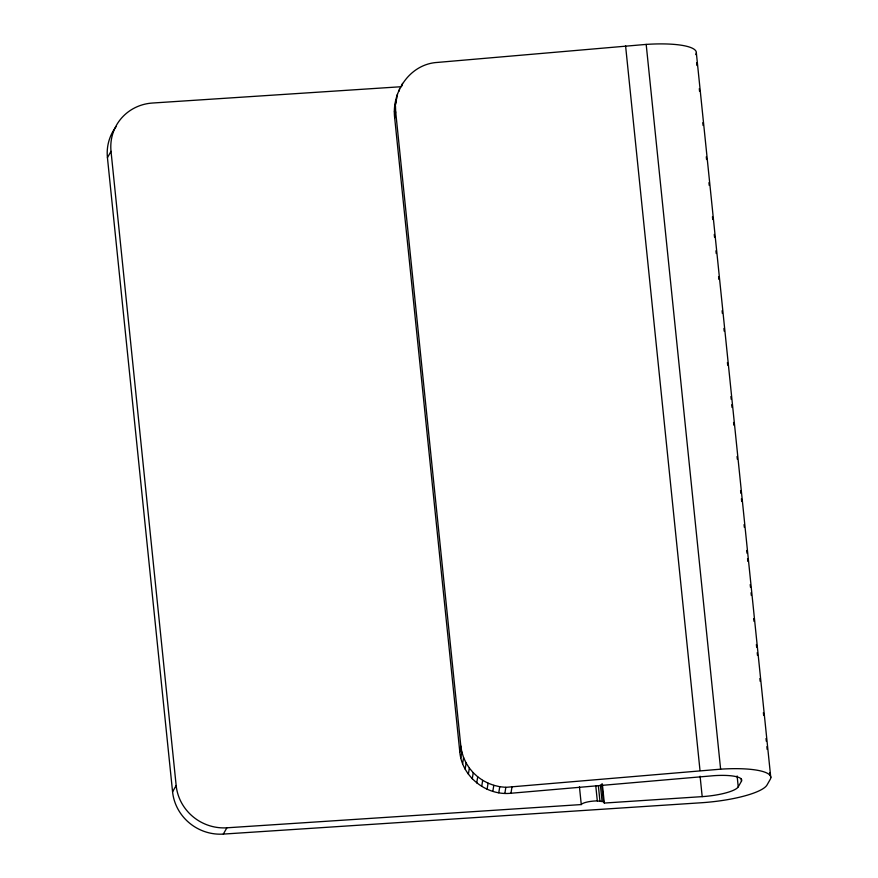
<?xml version="1.0" encoding="UTF-8"?>
<svg xmlns="http://www.w3.org/2000/svg" width="878" height="878" viewBox="0 0 878 878"><rect width="100%" height="100%" fill="white"/><g stroke="black" fill="none" stroke-linecap="round" stroke-linejoin="round"><path stroke-width="1.32" d="M741.142 778.545L741.427 781.266L738.233 786.864A32.124 7.298 -5.9 0 1 702.191 796.631L604.305 803.052L603.57 801.757L597.314 800.912A11.688 2.656 -5.9 0 0 581.269 804.566L226.897 827.8A46.753 44.943 29.7 0 1 176.16 785.525L111.023 151.345A46.753 44.943 29.7 0 1 152.465 103.033L401.476 86.703M741.427 781.266A32.124 7.298 -5.9 0 0 714.154 775.658L510.963 793.251C486.511 795.929 461.971 776.832 459.82 752.073L394.683 117.904C391.489 91.74 410.015 63.94 437.518 62.415L646.186 44.405A58.431 13.269 -5.9 0 1 695.793 54.612M394.474 111.956L396.055 99.971M396.647 99.038L397.438 94.187M394.683 117.904L395.682 111.835L395.462 105.887M399.183 91.06L399.578 88.634M402.058 85.835L402.453 83.41M459.82 752.073L460.807 746.004L395.682 111.835M460.818 757.955L461.817 751.886L460.807 746.004M462.607 763.662L463.595 757.593L461.817 751.886M465.142 769.095L466.13 763.026L463.595 757.593M468.369 774.176L469.368 768.107L466.13 763.026M472.254 778.797L473.253 772.728L469.368 768.107M476.721 782.902L477.72 776.832L473.253 772.728M481.704 786.403L482.691 780.333L477.72 776.832M487.092 789.245L488.08 783.176L482.691 780.333M492.821 791.385L493.809 785.316L488.08 783.176M498.77 792.779L499.758 786.71L493.809 785.316M504.85 793.405L505.849 787.336L720.618 769.172A58.431 13.269 -5.9 0 1 770.225 779.379L767.032 784.976A58.431 13.269 -5.9 0 1 701.467 802.744L223.308 834.089A46.753 44.943 29.7 0 1 172.571 791.813L107.434 157.645A46.753 44.943 29.7 0 1 116.159 126.564M510.963 793.251L511.951 787.182M395.067 106.04L396.45 100.257M107.434 157.645L111.023 151.345M172.571 791.813L176.16 785.525M223.308 834.089L226.897 827.8M499.758 786.71L505.849 787.336M696.342 52.823L770.774 777.59M696.638 62.788L696.912 65.51M699.294 88.678L699.568 91.4M702.795 122.733L703.069 125.455M706.285 156.789L706.57 159.511M708.941 182.679L709.226 185.401M712.442 216.734L712.727 219.456M714.264 234.448L714.538 237.17M715.943 250.79L716.218 253.512M718.599 276.68L718.884 279.402M722.1 310.735L722.375 313.457M723.922 328.449L724.196 331.171M727.412 362.504L727.697 365.226M730.913 396.56L731.198 399.292M731.758 404.736L732.032 407.458M733.569 422.45L733.854 425.171M737.07 456.505L737.344 459.227M740.571 490.561L740.845 493.293M741.405 498.737L741.69 501.459M744.061 524.627L744.346 527.349M746.728 550.506L747.002 553.228M747.562 558.682L747.847 561.404M750.218 584.561L750.503 587.294M751.063 592.738L751.338 595.46M753.719 618.628L754.004 621.35M756.375 644.507L756.66 647.229M757.22 652.683L757.495 655.405M759.876 678.562L760.161 681.295M763.377 712.629L763.651 715.35M766.033 738.508L766.307 741.241M766.867 746.684L767.152 749.406M769.534 772.574L769.808 775.296M737.114 775.965L738.233 786.864M646.186 44.405L720.618 769.172M625.575 45.755L700.007 770.522M700.084 776.196L702.191 796.631M602.352 783.977L604.305 803.052M601.748 784.043L603.57 801.757M600.387 784.943L602.067 801.296M598.39 786.019L599.937 801.01M595.778 785.92L597.314 800.912M579.447 786.853L581.269 804.566"/></g></svg>
